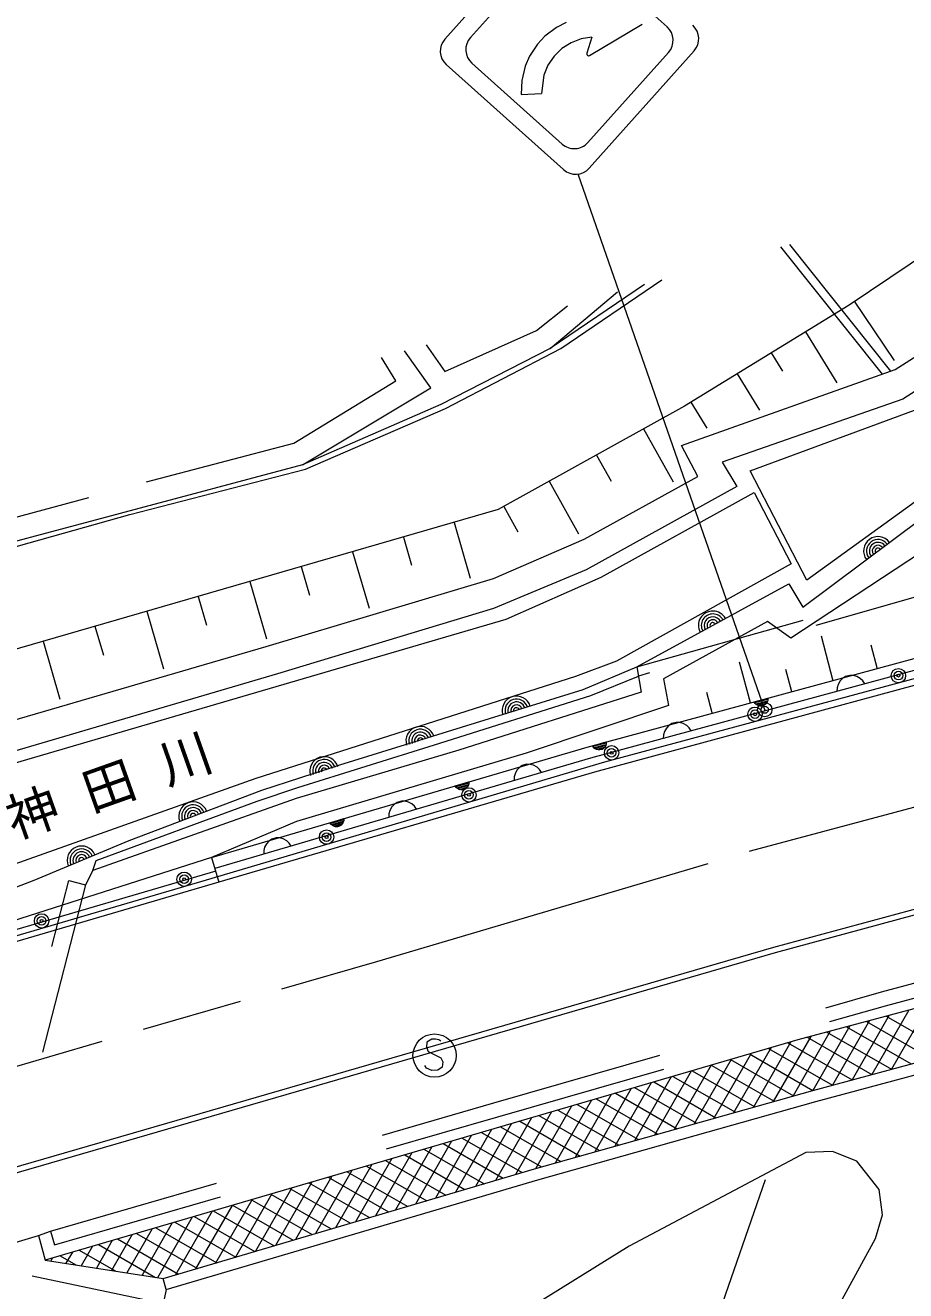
# Model space of a CAD drawing. Units: millimetres, scale not verified. Extents: x 40000 to 680000, y 20000 to 380000.
# Drawn here: x 214928 to 245499, y 297571 to 341502 of the extents above; entities that cross this region are included whole.
import ezdxf

# ---------------------------------------------------------------- set-up
doc = ezdxf.new("R2010")
doc.units = ezdxf.units.MM
doc.header["$LTSCALE"] = 1000
doc.header["$PDMODE"] = 32
doc.header["$PDSIZE"] = 500
for name, pattern in [('CHAIN', [18.5, 12, -1.5, 3.5, -1.5]), ('DASHED', [7.5, 6, -1.5]), ('DASHED_SPACED', [12, 6, -6])]:
    doc.linetypes.add(name, pattern=pattern)
for name, color, linetype, lineweight in [('M-BGD', 7, 'Continuous', 13), ('M-BMK', 2, 'CHAIN', 13), ('M-STR-STRC', 7, 'Continuous', 13)]:
    doc.layers.add(name, color=color, linetype=linetype, lineweight=lineweight)
doc.styles.add('ＭＳ ゴシック', font='')
doc.styles.get('ＭＳ ゴシック').set_extended_font_data('MS Gothic')

msp = doc.modelspace()

# ---------------------------------------------------------------- linework, layer by layer
at = {"layer": 'M-BGD', "linetype": 'DASHED_SPACED'}
for p, q in [((241461, 333897), (244971, 329489)), ((241151, 333811), (244686, 329388)), ((236163, 319227), (248049, 322571)), ((248144, 322318), (236218, 318906)), ((212879, 297898), (216436, 311812)), ((217017, 311663), (213460, 297749)), ((244660, 307946), (250487, 309495)), ((244793, 307464), (250610, 309011)), ((231193, 304093), (244660, 307946)), ((231331, 303612), (244793, 307464)), ((215803, 299641), (231193, 304093)), ((215942, 299160), (231331, 303612))]:
    msp.add_line(p, q, dxfattribs=at)
at = {"layer": 'M-BGD'}
for p, q in [((243714, 331923), (245095, 329860)), ((242018, 330859), (243106, 329087)), ((240833, 330132), (241222, 329497)), ((239647, 329404), (240426, 328136)), ((238040, 328418), (238591, 327520)), ((236396, 327492), (237420, 325650)), ((234760, 326583), (235267, 325670)), ((233123, 325674), (234138, 323847)), ((231540, 324794), (232029, 323914)), ((229819, 324245), (230379, 322311)), ((228057, 323736), (228341, 322754)), ((226295, 323226), (226863, 321263)), ((224511, 322709), (224798, 321714)), ((222726, 322193), (223302, 320203)), ((220936, 321675), (221225, 320676)), ((219145, 321157), (219723, 319159)), ((217348, 320637), (217638, 319634)), ((242981, 318737), (242571, 320292)), ((215551, 320117), (216132, 318112)), ((250638, 320117), (235035, 315917)), ((244522, 319143), (244300, 319986)), ((234443, 316444), (246508, 319711)), ((240106, 317979), (239733, 319394)), ((246608, 319323), (234552, 316059)), ((241543, 318358), (241338, 319135)), ((246736, 318840), (234688, 315578)), ((243119, 318503), (243111, 318377)), ((243150, 318615), (243119, 318503)), ((243221, 318738), (243150, 318615)), ((243302, 318822), (243221, 318738)), ((243407, 318892), (243302, 318822)), ((243562, 318934), (243407, 318892)), ((243688, 318926), (243562, 318934)), ((243800, 318895), (243688, 318926)), ((243923, 318824), (243800, 318895)), ((244007, 318743), (243923, 318824)), ((244077, 318638), (244007, 318743)), ((238781, 317629), (238594, 318337)), ((240234, 318012), (240717, 318143)), ((240708, 318099), (240264, 317979)), ((240713, 318080), (240697, 318023)), ((240717, 318143), (240713, 318080)), ((240269, 317959), (240234, 318012)), ((240311, 317919), (240269, 317959)), ((240294, 317945), (240699, 318055)), ((240373, 317884), (240311, 317919)), ((240681, 318009), (240333, 317915)), ((240429, 317868), (240373, 317884)), ((240382, 317886), (240652, 317960)), ((240492, 317864), (240429, 317868)), ((240602, 317915), (240448, 317873)), ((240569, 317885), (240492, 317864)), ((240622, 317920), (240569, 317885)), ((240662, 317962), (240622, 317920)), ((240697, 318023), (240662, 317962)), ((237274, 317190), (237193, 317106)), ((237379, 317260), (237274, 317190)), ((237534, 317302), (237379, 317260)), ((237660, 317294), (237534, 317302)), ((237772, 317263), (237660, 317294)), ((237895, 317192), (237772, 317263)), ((237979, 317111), (237895, 317192)), ((237091, 316871), (237083, 316745)), ((237122, 316983), (237091, 316871)), ((237193, 317106), (237122, 316983)), ((238049, 317006), (237979, 317111)), ((221398, 312612), (234443, 316444)), ((234620, 316492), (235103, 316623)), ((234655, 316439), (234620, 316492)), ((235094, 316579), (234650, 316459)), ((234697, 316399), (234655, 316439)), ((234680, 316425), (235085, 316535)), ((234758, 316364), (234697, 316399)), ((235067, 316489), (234719, 316395)), ((234815, 316348), (234758, 316364)), ((234768, 316366), (235038, 316440)), ((234878, 316344), (234815, 316348)), ((234988, 316395), (234834, 316353)), ((234955, 316365), (234878, 316344)), ((235008, 316400), (234955, 316365)), ((235048, 316442), (235008, 316400)), ((235083, 316504), (235048, 316442)), ((235099, 316560), (235083, 316504)), ((235103, 316623), (235099, 316560)), ((235035, 315917), (220893, 311727)), ((234552, 316059), (221511, 312229)), ((234688, 315578), (221652, 311749)), ((231933, 315519), (231903, 315406)), ((232001, 315643), (231933, 315519)), ((232080, 315729), (232001, 315643)), ((232183, 315801), (232080, 315729)), ((232337, 315846), (232183, 315801)), ((232463, 315842), (232337, 315846)), ((232576, 315812), (232463, 315842)), ((232700, 315745), (232576, 315812)), ((232786, 315666), (232700, 315745)), ((232858, 315562), (232786, 315666)), ((229852, 315096), (230332, 315237)), ((229889, 315044), (229852, 315096)), ((230324, 315193), (229883, 315063)), ((229931, 315004), (229889, 315044)), ((229913, 315030), (230316, 315149)), ((229994, 314970), (229931, 315004)), ((230299, 315102), (229953, 315000)), ((230003, 314973), (230272, 315052)), ((230223, 315006), (230069, 314961)), ((230242, 315012), (230190, 314976)), ((230281, 315055), (230242, 315012)), ((230315, 315117), (230281, 315055)), ((230330, 315173), (230315, 315117)), ((230332, 315237), (230330, 315173)), ((231903, 315406), (231899, 315280)), ((227990, 314569), (227836, 314524)), ((228116, 314565), (227990, 314569)), ((228229, 314535), (228116, 314565)), ((230050, 314956), (229994, 314970)), ((230113, 314953), (230050, 314956)), ((230190, 314976), (230113, 314953)), ((227556, 314129), (227552, 314003)), ((227586, 314242), (227556, 314129)), ((227654, 314366), (227586, 314242)), ((227733, 314452), (227654, 314366)), ((227836, 314524), (227733, 314452)), ((228353, 314468), (228229, 314535)), ((228439, 314389), (228353, 314468)), ((228511, 314285), (228439, 314389)), ((225506, 313819), (225985, 313960)), ((225542, 313767), (225506, 313819)), ((225977, 313916), (225536, 313786)), ((225585, 313727), (225542, 313767)), ((225566, 313753), (225969, 313872)), ((225647, 313693), (225585, 313727)), ((225952, 313825), (225607, 313723)), ((225703, 313679), (225647, 313693)), ((225656, 313696), (225925, 313775)), ((225766, 313676), (225703, 313679)), ((225876, 313729), (225722, 313684)), ((225843, 313699), (225766, 313676)), ((225895, 313735), (225843, 313699)), ((225934, 313778), (225895, 313735)), ((225968, 313840), (225934, 313778)), ((225983, 313896), (225968, 313840)), ((225985, 313960), (225983, 313896)), ((223490, 313247), (223386, 313175)), ((223643, 313292), (223490, 313247)), ((223769, 313288), (223643, 313292)), ((223882, 313259), (223769, 313288)), ((224006, 313191), (223882, 313259)), ((223210, 312852), (223205, 312726)), ((223239, 312965), (223210, 312852)), ((223307, 313089), (223239, 312965)), ((223386, 313175), (223307, 313089)), ((224092, 313112), (224006, 313191)), ((224164, 313008), (224092, 313112)), ((221398, 312612), (221652, 311749)), ((221540, 312133), (180827, 300229)), ((250941, 312205), (240909, 309491)), ((250990, 312011), (240961, 309298)), ((220893, 311727), (180917, 300039)), ((221652, 311749), (180939, 299845)), ((240909, 309491), (210536, 300677)), ((240964, 309299), (210591, 300485)), ((251101, 308787), (241751, 306281)), ((244927, 307132), (243642, 304895)), ((245609, 307315), (244325, 305079)), ((244817, 307103), (247055, 305817)), ((246290, 307497), (245007, 305264)), ((242277, 304525), (250855, 306844)), ((243564, 306767), (242277, 304525)), ((244246, 306949), (242959, 304710)), ((243448, 306736), (245690, 305448)), ((244133, 306919), (246372, 305633)), ((241751, 306281), (215622, 298634)), ((228874, 306202), (228854, 306021)), ((229048, 306302), (228874, 306202)), ((229168, 306309), (229048, 306302)), ((229290, 306285), (229168, 306309)), ((229353, 306229), (229290, 306285)), ((241515, 306212), (240212, 303943)), ((242201, 306401), (240900, 304137)), ((242882, 306584), (241589, 304331)), ((242079, 306369), (244325, 305079)), ((242381, 304139), (250964, 306459)), ((242764, 306552), (245007, 305264)), ((228854, 306021), (228922, 305874)), ((228922, 305874), (229354, 305658)), ((240129, 305806), (238836, 303555)), ((240822, 306009), (239524, 303749)), ((240075, 305790), (242277, 304525)), ((240740, 305985), (242959, 304710)), ((241405, 306179), (243642, 304895)), ((228863, 305300), (228798, 305387)), ((229402, 305330), (229258, 305232)), ((229354, 305658), (229423, 305511)), ((229423, 305511), (229402, 305330)), ((238743, 305400), (237460, 303166)), ((239436, 305603), (238148, 303360)), ((238745, 305401), (240930, 304146)), ((239410, 305596), (241604, 304336)), ((229048, 305220), (228863, 305300)), ((229258, 305232), (229048, 305220)), ((237357, 304995), (236083, 302778)), ((238050, 305197), (236772, 302972)), ((237415, 305012), (239584, 303766)), ((238080, 305206), (240257, 303956)), ((232615, 301799), (242277, 304525)), ((235970, 304589), (234707, 302390)), ((236664, 304792), (235395, 302584)), ((236085, 304622), (238238, 303386)), ((236750, 304817), (238911, 303576)), ((232725, 301415), (242381, 304139)), ((234584, 304183), (233331, 302001)), ((235277, 304386), (234019, 302195)), ((234090, 304039), (236218, 302816)), ((234755, 304233), (236891, 303006)), ((235420, 304428), (237565, 303196)), ((232505, 303575), (231254, 301398)), ((233198, 303778), (231949, 301603)), ((233891, 303980), (232643, 301807)), ((232760, 303649), (234872, 302436)), ((233425, 303844), (235545, 302626)), ((231118, 303169), (229866, 300988)), ((231812, 303372), (230560, 301193)), ((231430, 303260), (233526, 302056)), ((232095, 303455), (234199, 302246)), ((229732, 302763), (228477, 300578)), ((230425, 302966), (229171, 300783)), ((230100, 302871), (232186, 301673)), ((230765, 303065), (232852, 301866)), ((228346, 302358), (227088, 300169)), ((229039, 302560), (227783, 300373)), ((228105, 302287), (230196, 301086)), ((228770, 302482), (230859, 301281)), ((229435, 302676), (231523, 301477)), ((226960, 301952), (225700, 299759)), ((227653, 302155), (226394, 299964)), ((226775, 301898), (228870, 300694)), ((227440, 302092), (229533, 300890)), ((219711, 297992), (232615, 301799)), ((219824, 297608), (232725, 301415)), ((225573, 301546), (224311, 299349)), ((226267, 301749), (225006, 299554)), ((225445, 301509), (227544, 300303)), ((226110, 301703), (228207, 300499)), ((238746, 295997), (240632, 301435)), ((223494, 300938), (222228, 298735)), ((224187, 301141), (222923, 298939)), ((224880, 301343), (223617, 299144)), ((224114, 301119), (226217, 299911)), ((224779, 301314), (226880, 300107)), ((222108, 300532), (220840, 298325)), ((222801, 300735), (221534, 298530)), ((222119, 300535), (224228, 299324)), ((222784, 300730), (224891, 299520)), ((223449, 300925), (225554, 299716)), ((220721, 300126), (219513, 298023)), ((221415, 300329), (220146, 298120)), ((220789, 300146), (222901, 298933)), ((221454, 300341), (223565, 299129)), ((215392, 299482), (215803, 299641)), ((219335, 299721), (218455, 298189)), ((220028, 299924), (218984, 298106)), ((219459, 299757), (221575, 298542)), ((220124, 299952), (222238, 298737)), ((204783, 296368), (215392, 299482)), ((215392, 299482), (215622, 298634)), ((217949, 299315), (217398, 298355)), ((217464, 299173), (219449, 298033)), ((218642, 299518), (217926, 298272)), ((218129, 299368), (220249, 298150)), ((218794, 299562), (220912, 298346)), ((216134, 298784), (216686, 298467)), ((216563, 298909), (216340, 298521)), ((216799, 298979), (218068, 298250)), ((217256, 299112), (216869, 298438)), ((215622, 298634), (219711, 297992)), ((215870, 298706), (215811, 298604)), ((219722, 297119), (215161, 298073)), ((219824, 297608), (219711, 297992))]:
    msp.add_line(p, q, dxfattribs=at)
at = {"layer": 'M-BGD', "linetype": 'DASHED'}
for p, q in [((216436, 311812), (217017, 311663)), ((215803, 299641), (215942, 299160))]:
    msp.add_line(p, q, dxfattribs=at)
at = {"layer": 'M-BGD'}
for points in [[(262722, 338840), (259557, 334403), (254802, 329518), (250512, 326065), (250657, 325696), (246932, 323211), (246482, 323501), (241515, 320227), (240702, 320800), (237093, 318810), (237266, 317892), (232317, 316227), (224343, 313862), (221398, 312612), (214189, 310306), (208410, 308570), (201701, 306588), (194217, 304482), (189156, 303014), (186360, 303315), (173333, 306769), (165647, 308687), (160257, 309488), (157384, 309482)], [(160562, 310355), (165504, 309729), (174719, 307309), (186487, 304640), (190173, 303745), (194109, 304964), (201623, 307259), (209188, 309508), (215237, 311820), (218529, 313198), (223144, 314943), (225854, 315825), (234302, 318440), (236163, 319227), (241439, 322106), (241923, 321303), (247151, 325197), (249132, 326939), (251124, 328395), (253368, 330211), (256364, 333266), (257999, 335040), (261142, 338563)], [(255687, 337411), (251686, 333053), (248035, 330215), (245394, 328523), (239121, 326335), (239631, 325495), (234409, 322602), (231180, 321258), (223689, 318988), (209788, 314899), (198488, 311687), (192845, 311603), (187143, 310164), (171426, 312452), (169256, 312946)], [(249132, 326939), (247297, 325894), (246039, 325108), (242064, 322236), (240096, 326033), (245806, 328139), (248256, 329739), (252093, 332750), (256534, 337598)], [(192327, 312438), (197039, 312530), (198494, 312708), (223287, 319938), (231188, 322291), (234335, 323661), (238283, 325840), (237719, 326916), (245137, 329548), (247589, 331115), (251142, 333964), (253985, 337035)], [(249553, 335993), (249185, 335585), (243536, 331790), (237822, 328285), (231349, 324688), (200570, 315782), (192374, 314638), (186944, 314386), (177076, 314500), (175700, 314867)], [(189701, 319039), (190024, 317834), (192937, 317832), (197343, 318206), (208016, 320912), (214695, 323430), (218557, 324522), (224654, 326096), (229518, 328204), (233520, 330280), (237027, 332669)], [(236434, 332505), (233151, 330287), (235489, 332243)], [(233151, 330287), (229353, 328341), (224554, 326242), (229006, 328919), (228100, 330197)], [(224554, 326242), (211878, 322859), (204726, 320933), (197252, 318942), (193291, 318565), (189836, 318533)], [(168101, 312602), (171958, 311806), (175949, 311148), (186919, 309656), (192999, 311098), (196564, 311084), (198590, 311245), (201170, 311973), (231620, 320887), (234925, 322339), (240240, 325280), (241525, 322802), (235462, 319429), (234033, 318894), (222934, 315351), (208920, 310378), (190190, 304761), (179724, 306700), (165392, 310277), (161785, 310719)], [(236163, 319227), (236315, 318348), (229981, 316341), (224337, 314661), (217274, 312155), (217017, 311663)], [(217274, 312155), (217385, 312503), (222983, 314570), (224390, 315039), (229141, 316522), (234563, 318238), (236218, 318906)], [(240442, 292061), (244454, 299387), (244695, 300207), (244582, 301089), (243802, 302062), (242960, 302403), (242026, 302367), (235900, 299118), (228739, 294673), (225709, 292327)], [(219824, 297608), (218901, 293197), (213847, 285129), (213702, 284342)]]:
    msp.add_lwpolyline(points, dxfattribs=at)
at = {"layer": 'M-BGD', "linetype": 'DASHED_SPACED'}
for points in [[(228843, 330403), (229495, 329488), (232683, 330901), (233757, 331764)], [(191248, 319500), (193166, 319377), (197100, 319741), (202538, 321165), (211342, 323540), (219134, 325655), (224251, 326996), (227793, 329161), (227291, 329973)]]:
    msp.add_lwpolyline(points, dxfattribs=at)
at = {"layer": 'M-BGD'}
for centre, radius in [((245246, 318924), 250), ((245246, 318924), 150), ((245246, 318924), 50), ((240266, 317584), 250), ((240266, 317584), 150), ((240266, 317584), 50), ((240606, 317742), 250), ((240606, 317742), 125), ((235286, 316243), 250), ((235286, 316243), 150), ((235286, 316243), 50), ((230334, 314784), 250), ((230334, 314784), 150), ((230334, 314784), 50), ((225389, 313320), 250), ((225389, 313320), 150), ((225389, 313320), 50), ((220445, 311856), 250), ((220445, 311856), 150), ((220445, 311856), 50), ((215495, 310409), 250), ((215495, 310409), 150), ((215495, 310409), 50), ((229140, 305736), 750)]:
    msp.add_circle(centre, radius, dxfattribs=at)
for centre, radius, start, end in [((244537, 323250), 500, 36.6771, 216.6771), ((244537, 323250), 400, 36.6771, 216.6771), ((244537, 323250), 300, 36.6771, 216.6771), ((244537, 323250), 200, 36.6771, 216.6771), ((244537, 323250), 100, 36.6771, 216.6771), ((244537, 323250), 100, 36.6771, 216.6771), ((238801, 320666), 500, 28.622, 208.622), ((238801, 320666), 400, 28.622, 208.622), ((238801, 320666), 300, 28.622, 208.622), ((238801, 320666), 200, 28.622, 208.622), ((238801, 320666), 100, 28.622, 208.622), ((238801, 320666), 100, 28.622, 208.622), ((231984, 317711), 500, 17.451, 197.451), ((231984, 317711), 400, 17.451, 197.451), ((231984, 317711), 300, 17.451, 197.451), ((231984, 317711), 200, 17.451, 197.451), ((231984, 317711), 100, 17.451, 197.451), ((231984, 317711), 100, 17.451, 197.451), ((228645, 316662), 500, 17.451, 197.451), ((228645, 316662), 400, 17.451, 197.451), ((228645, 316662), 300, 17.451, 197.451), ((228645, 316662), 200, 17.451, 197.451), ((228645, 316662), 100, 17.451, 197.451), ((228645, 316662), 100, 17.451, 197.451), ((225306, 315612), 500, 17.451, 197.451), ((225306, 315612), 400, 17.451, 197.451), ((225306, 315612), 300, 17.451, 197.451), ((225306, 315612), 200, 17.451, 197.451), ((225306, 315612), 100, 17.451, 197.451), ((225306, 315612), 100, 17.451, 197.451), ((220758, 314041), 500, 20.7051, 200.7051), ((220758, 314041), 400, 20.7051, 200.7051), ((220758, 314041), 300, 20.7051, 200.7051), ((220758, 314041), 200, 20.7051, 200.7051), ((220758, 314041), 100, 20.7051, 200.7051), ((220758, 314041), 100, 20.7051, 200.7051), ((216883, 312509), 500, 22.7139, 202.7139), ((216883, 312509), 400, 22.7139, 202.7139), ((216883, 312509), 300, 22.7139, 202.7139), ((216883, 312509), 200, 22.7139, 202.7139), ((216883, 312509), 100, 22.7139, 202.7139), ((216883, 312509), 100, 22.7139, 202.7139)]:
    msp.add_arc(centre, radius, start, end, dxfattribs=at)
msp.add_point((240606, 317742), dxfattribs=at)
at = {"layer": 'M-BMK'}
for p, q in [((227131, 309004), (240111, 312842)), ((170547, 292538), (227131, 309004))]:
    msp.add_line(p, q, dxfattribs=at)
msp.add_lwpolyline([(240111, 312842), (250784, 315706), (259419, 317736), (265242, 318908)], dxfattribs=at)
at = {"layer": 'M-STR-STRC'}
for p, q in [((233142, 345098), (229496, 341026)), ((233191, 344208), (230386, 341075)), ((237214, 341452), (234081, 344257)), ((233372, 341425), (232971, 341122)), ((233708, 341597), (233372, 341425)), ((234519, 340456), (236344, 341540)), ((232971, 341122), (232712, 340846)), ((234230, 341032), (233877, 340898)), ((234602, 341091), (234230, 341032)), ((234602, 341091), (234426, 340529)), ((232712, 340846), (232437, 340426)), ((233558, 340696), (233287, 340434)), ((233877, 340898), (233558, 340696)), ((237263, 340563), (234458, 337430)), ((238153, 340612), (234507, 336540)), ((229546, 340136), (233618, 336491)), ((233569, 337380), (230435, 340185)), ((232287, 340079), (232170, 339590)), ((232437, 340426), (232287, 340079)), ((233074, 340122), (232930, 339774)), ((233287, 340434), (233074, 340122)), ((232170, 339590), (232150, 339100)), ((232930, 339774), (232854, 339139)), ((232150, 339100), (232854, 339139)), ((240606, 317742), (234129, 336330))]:
    msp.add_line(p, q, dxfattribs=at)
for centre, radius, start, end in [((236794, 340983), 630, 318.1653, 48.1653), ((237683, 341032), 630, 318.1653, 48.1653), ((229966, 340605), 630, 138.1653, 228.1653), ((230855, 340655), 630, 138.1655, 228.1652), ((234486, 340510), 63, 162.6092, 300.7181), ((233989, 337850), 630, 228.1652, 318.1653), ((234038, 336960), 630, 228.1653, 318.1653)]:
    msp.add_arc(centre, radius, start, end, dxfattribs=at)

# ---------------------------------------------------------------- texts
at = {"layer": 'M-BGD', "insert": (218332, 315202), "char_height": 1320, "attachment_point": 5, "rotation": 19.501, "style": 'ＭＳ ゴシック'}
msp.add_mtext('\\T1.56;神田川', dxfattribs=at)

doc.saveas('drawing.dxf')
